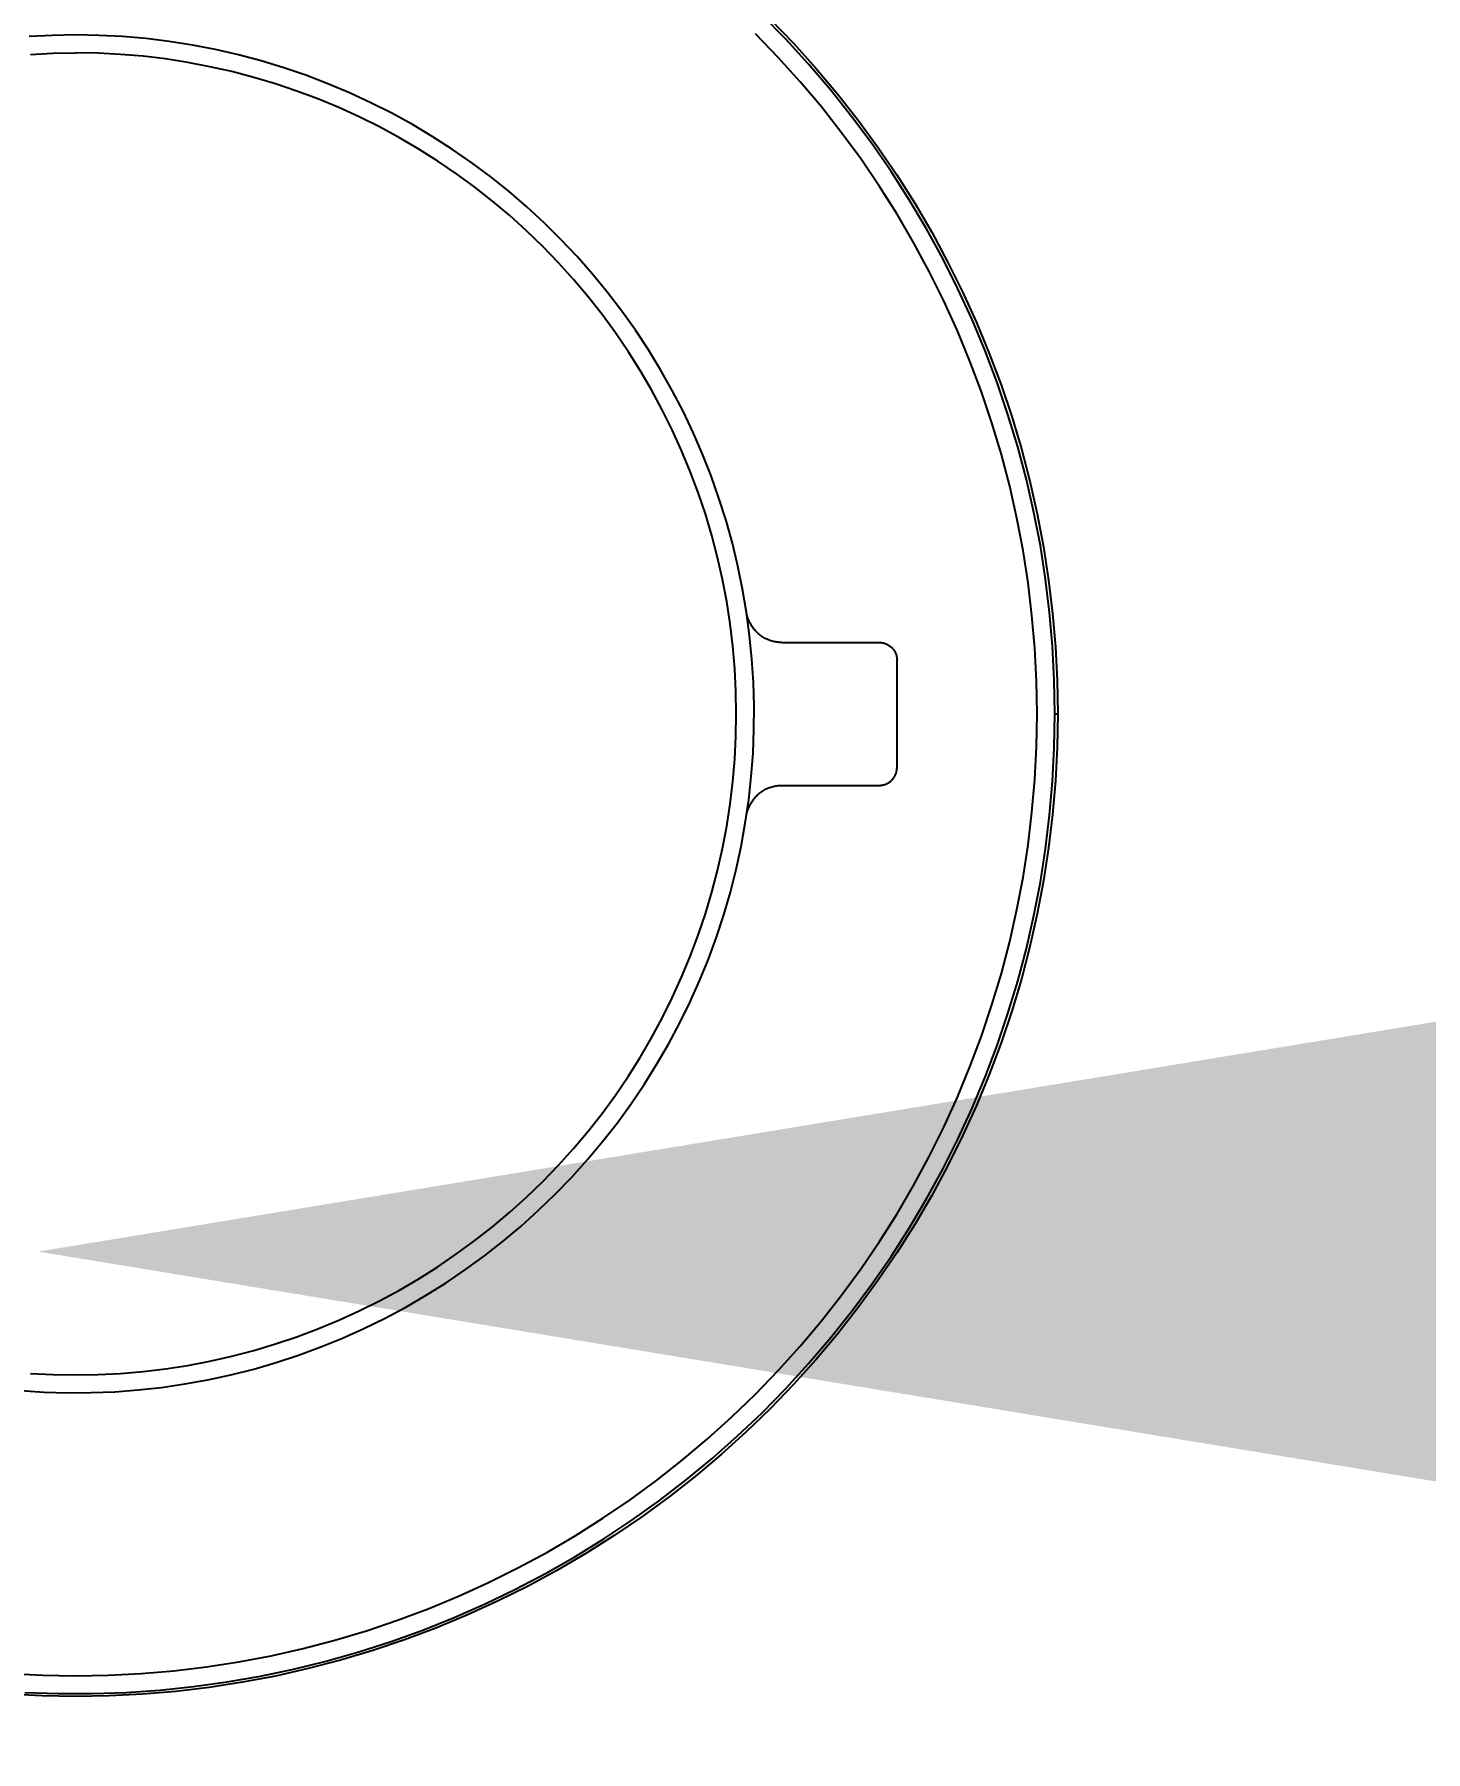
# Model space of a CAD drawing. Header units: metres. Extents: x 198 to 412, y -54 to 17.
# Drawn here: x 259.06871 to 259.10767, y -7.4753 to -7.42724 of the extents above; entities that cross this region are included whole.
import ezdxf
from ezdxf import colors
from ezdxf.entities.mleader import LeaderData, LeaderLine
from ezdxf.math import Vec2, Vec3

# ---------------------------------------------------------------- set-up
doc = ezdxf.new("R2010")
doc.units = ezdxf.units.M
doc.header["$LTSCALE"] = 10
for name, color, linetype in [('01', 1, 'Continuous'), ('A-TEXTOS', 2, 'Continuous'), ('TCOTA', 1, 'Continuous')]:
    doc.layers.add(name, color=color, linetype=linetype)
doc.styles.add('ARIAL', font='arial.ttf')
doc.dimstyles.new('ST-COTA-25', dxfattribs={"dimscale": 0.25, "dimtxt": 0.18, "dimasz": 0.1, "dimexe": 0.18, "dimexo": 0.0625, "dimgap": 0.09, "dimtad": 1, "dimzin": 4, "dimdsep": 46, "dimtxsty": 'ARIAL', "dimblk1": 'COTA_N', "dimblk2": 'COTA_N', "dimsah": 1, "dimcen": 0.09, "dimclrd": 8, "dimclre": 8, "dimclrt": 1, "dimadec": 0, "dimazin": 0, "dimtfac": 1, "dimtix": 1, "dimtmove": 0, "dimatfit": 3, "dimldrblk": 'COTA_N', "dimfxl": 0.18, "dimtolj": 1, "dimtzin": 0, "dimarcsym": 0})

# ---------------------------------------------------------------- blocks, each defined once
blk = doc.blocks.new('juego de ducha california')
for p, q in [((493.375568, 11757.571288, 0), (493.374904, 11757.571963, 0)), ((493.375129, 11757.571854, 0), (493.375782, 11757.571178, 0)), ((493.355035, 11757.571397, 0), (493.354387, 11757.571364, 0)), ((493.355684, 11757.571408, 0), (493.355035, 11757.571397, 0)), ((493.356342, 11757.571397, 0), (493.355684, 11757.571408, 0)), ((493.356999, 11757.571363, 0), (493.356342, 11757.571397, 0)), ((493.357655, 11757.571306, 0), (493.356999, 11757.571363, 0)), ((493.358309, 11757.571226, 0), (493.357655, 11757.571306, 0)), ((493.358959, 11757.571124, 0), (493.358309, 11757.571226, 0)), ((493.375358, 11757.570782, 0), (493.374719, 11757.571443, 0)), ((493.376208, 11757.570591, 0), (493.375568, 11757.571288, 0)), ((493.375782, 11757.571178, 0), (493.376411, 11757.570481, 0)), ((493.354421, 11757.570865, 0), (493.355052, 11757.570897, 0)), ((493.355052, 11757.570897, 0), (493.355684, 11757.570908, 0)), ((493.356315, 11757.570897, 0), (493.355684, 11757.570908, 0)), ((493.356946, 11757.570865, 0), (493.356315, 11757.570897, 0)), ((493.357576, 11757.570811, 0), (493.356946, 11757.570865, 0)), ((493.358203, 11757.570736, 0), (493.357576, 11757.570811, 0)), ((493.358827, 11757.570639, 0), (493.358203, 11757.570736, 0)), ((493.359605, 11757.570999, 0), (493.358959, 11757.571124, 0)), ((493.360247, 11757.570852, 0), (493.359605, 11757.570999, 0)), ((493.360883, 11757.570683, 0), (493.360247, 11757.570852, 0)), ((493.375973, 11757.5701, 0), (493.375358, 11757.570782, 0)), ((493.359448, 11757.570521, 0), (493.358827, 11757.570639, 0)), ((493.360064, 11757.570382, 0), (493.359448, 11757.570521, 0)), ((493.360675, 11757.570222, 0), (493.360064, 11757.570382, 0)), ((493.36128, 11757.570041, 0), (493.360675, 11757.570222, 0)), ((493.361513, 11757.570492, 0), (493.360883, 11757.570683, 0)), ((493.362136, 11757.570279, 0), (493.361513, 11757.570492, 0)), ((493.362751, 11757.570045, 0), (493.362136, 11757.570279, 0)), ((493.376823, 11757.569872, 0), (493.376208, 11757.570591, 0)), ((493.376411, 11757.570481, 0), (493.377016, 11757.569763, 0)), ((493.361879, 11757.56984, 0), (493.36128, 11757.570041, 0)), ((493.36247, 11757.569618, 0), (493.361879, 11757.56984, 0)), ((493.363358, 11757.569789, 0), (493.362751, 11757.570045, 0)), ((493.363956, 11757.569513, 0), (493.363358, 11757.569789, 0)), ((493.376566, 11757.569397, 0), (493.375973, 11757.5701, 0)), ((493.377413, 11757.569131, 0), (493.376823, 11757.569872, 0)), ((493.377016, 11757.569763, 0), (493.377596, 11757.569025, 0)), ((493.363054, 11757.569377, 0), (493.36247, 11757.569618, 0)), ((493.363629, 11757.569115, 0), (493.363054, 11757.569377, 0)), ((493.364543, 11757.569216, 0), (493.363956, 11757.569513, 0)), ((493.377133, 11757.568674, 0), (493.376566, 11757.569397, 0)), ((493.364195, 11757.568834, 0), (493.363629, 11757.569115, 0)), ((493.364751, 11757.568534, 0), (493.364195, 11757.568834, 0)), ((493.36512, 11757.568899, 0), (493.364543, 11757.569216, 0)), ((493.365686, 11757.568562, 0), (493.36512, 11757.568899, 0)), ((493.377977, 11757.568371, 0), (493.377413, 11757.569131, 0)), ((493.377596, 11757.569025, 0), (493.37815, 11757.568267, 0)), ((493.365296, 11757.568215, 0), (493.364751, 11757.568534, 0)), ((493.366239, 11757.568206, 0), (493.365686, 11757.568562, 0)), ((493.377676, 11757.567932, 0), (493.377133, 11757.568674, 0)), ((493.378515, 11757.567592, 0), (493.377977, 11757.568371, 0)), ((493.36583, 11757.567878, 0), (493.365296, 11757.568215, 0)), ((493.366352, 11757.567522, 0), (493.36583, 11757.567878, 0)), ((493.36678, 11757.567831, 0), (493.366239, 11757.568206, 0)), ((493.367308, 11757.567437, 0), (493.36678, 11757.567831, 0)), ((493.378193, 11757.567172, 0), (493.377676, 11757.567932, 0)), ((493.37815, 11757.568267, 0), (493.378679, 11757.567491, 0)), ((493.366862, 11757.567149, 0), (493.366352, 11757.567522, 0)), ((493.367822, 11757.567025, 0), (493.367308, 11757.567437, 0)), ((493.379026, 11757.566795, 0), (493.378515, 11757.567592, 0)), ((493.378679, 11757.567491, 0), (493.37918, 11757.566697, 0)), ((493.367359, 11757.566759, 0), (493.366862, 11757.567149, 0)), ((493.368321, 11757.566596, 0), (493.367822, 11757.567025, 0)), ((493.378684, 11757.566395, 0), (493.378193, 11757.567172, 0)), ((493.367842, 11757.566352, 0), (493.367359, 11757.566759, 0)), ((493.368805, 11757.56615, 0), (493.368321, 11757.566596, 0)), ((493.379148, 11757.565602, 0), (493.378684, 11757.566395, 0)), ((493.379508, 11757.565981, 0), (493.379026, 11757.566795, 0)), ((493.37918, 11757.566697, 0), (493.379654, 11757.565886, 0)), ((493.368311, 11757.565929, 0), (493.367842, 11757.566352, 0)), ((493.368765, 11757.56549, 0), (493.368311, 11757.565929, 0)), ((493.369273, 11757.565687, 0), (493.368805, 11757.56615, 0)), ((493.379963, 11757.565151, 0), (493.379508, 11757.565981, 0)), ((493.369204, 11757.565035, 0), (493.368765, 11757.56549, 0)), ((493.369725, 11757.565208, 0), (493.369273, 11757.565687, 0)), ((493.379585, 11757.564793, 0), (493.379148, 11757.565602, 0)), ((493.379654, 11757.565886, 0), (493.3801, 11757.56506, 0)), ((493.369627, 11757.564566, 0), (493.369204, 11757.565035, 0)), ((493.37016, 11757.564714, 0), (493.369725, 11757.565208, 0)), ((493.380388, 11757.564305, 0), (493.379963, 11757.565151, 0)), ((493.3801, 11757.56506, 0), (493.380518, 11757.564219, 0)), ((493.370034, 11757.564083, 0), (493.369627, 11757.564566, 0)), ((493.370577, 11757.564205, 0), (493.37016, 11757.564714, 0)), ((493.379994, 11757.56397, 0), (493.379585, 11757.564793, 0)), ((493.370425, 11757.563587, 0), (493.370034, 11757.564083, 0)), ((493.370977, 11757.563682, 0), (493.370577, 11757.564205, 0)), ((493.380375, 11757.563133, 0), (493.379994, 11757.56397, 0)), ((493.380784, 11757.563445, 0), (493.380388, 11757.564305, 0)), ((493.380518, 11757.564219, 0), (493.380907, 11757.563364, 0)), ((493.370798, 11757.563077, 0), (493.370425, 11757.563587, 0)), ((493.371359, 11757.563146, 0), (493.370977, 11757.563682, 0)), ((493.371153, 11757.562554, 0), (493.370798, 11757.563077, 0)), ((493.371721, 11757.562596, 0), (493.371359, 11757.563146, 0)), ((493.380726, 11757.562284, 0), (493.380375, 11757.563133, 0)), ((493.38115, 11757.562572, 0), (493.380784, 11757.563445, 0)), ((493.380907, 11757.563364, 0), (493.381266, 11757.562497, 0)), ((493.37149, 11757.56202, 0), (493.371153, 11757.562554, 0)), ((493.372064, 11757.562035, 0), (493.371721, 11757.562596, 0)), ((493.381485, 11757.561687, 0), (493.38115, 11757.562572, 0)), ((493.381049, 11757.561423, 0), (493.380726, 11757.562284, 0)), ((493.381266, 11757.562497, 0), (493.381596, 11757.561617, 0)), ((493.371809, 11757.561475, 0), (493.37149, 11757.56202, 0)), ((493.372388, 11757.561461, 0), (493.372064, 11757.562035, 0)), ((493.38179, 11757.560791, 0), (493.381485, 11757.561687, 0)), ((493.381596, 11757.561617, 0), (493.381895, 11757.560727, 0)), ((493.37211, 11757.560919, 0), (493.371809, 11757.561475, 0)), ((493.372692, 11757.560877, 0), (493.372388, 11757.561461, 0)), ((493.381342, 11757.560552, 0), (493.381049, 11757.561423, 0)), ((493.372391, 11757.560354, 0), (493.37211, 11757.560919, 0)), ((493.372975, 11757.560283, 0), (493.372692, 11757.560877, 0)), ((493.382064, 11757.559885, 0), (493.38179, 11757.560791, 0)), ((493.381895, 11757.560727, 0), (493.382164, 11757.559828, 0)), ((493.372652, 11757.559779, 0), (493.372391, 11757.560354, 0)), ((493.373237, 11757.559679, 0), (493.372975, 11757.560283, 0)), ((493.381605, 11757.559671, 0), (493.381342, 11757.560552, 0)), ((493.372894, 11757.559195, 0), (493.372652, 11757.559779, 0)), ((493.373479, 11757.559067, 0), (493.373237, 11757.559679, 0)), ((493.381838, 11757.558782, 0), (493.381605, 11757.559671, 0)), ((493.382307, 11757.55897, 0), (493.382064, 11757.559885, 0)), ((493.382164, 11757.559828, 0), (493.382402, 11757.558919, 0)), ((493.373115, 11757.558603, 0), (493.372894, 11757.559195, 0)), ((493.373699, 11757.558446, 0), (493.373479, 11757.559067, 0)), ((493.38204, 11757.557885, 0), (493.381838, 11757.558782, 0)), ((493.382517, 11757.558047, 0), (493.382307, 11757.55897, 0)), ((493.382402, 11757.558919, 0), (493.382608, 11757.558003, 0)), ((493.373317, 11757.558005, 0), (493.373115, 11757.558603, 0)), ((493.373897, 11757.557818, 0), (493.373699, 11757.558446, 0)), ((493.373498, 11757.557399, 0), (493.373317, 11757.558005, 0)), ((493.374074, 11757.557184, 0), (493.373897, 11757.557818, 0)), ((493.382212, 11757.556982, 0), (493.38204, 11757.557885, 0)), ((493.382696, 11757.557118, 0), (493.382517, 11757.558047, 0)), ((493.382608, 11757.558003, 0), (493.382784, 11757.557081, 0)), ((493.373658, 11757.556788, 0), (493.373498, 11757.557399, 0)), ((493.373797, 11757.556172, 0), (493.373658, 11757.556788, 0)), ((493.374228, 11757.556544, 0), (493.374074, 11757.557184, 0)), ((493.382353, 11757.556074, 0), (493.382212, 11757.556982, 0)), ((493.382842, 11757.556183, 0), (493.382696, 11757.557118, 0)), ((493.382784, 11757.557081, 0), (493.382928, 11757.556153, 0)), ((493.37436, 11757.555899, 0), (493.374228, 11757.556544, 0)), ((493.373915, 11757.555551, 0), (493.373797, 11757.556172, 0)), ((493.37447, 11757.55525, 0), (493.37436, 11757.555899, 0)), ((493.382462, 11757.555161, 0), (493.382353, 11757.556074, 0)), ((493.382956, 11757.555243, 0), (493.382842, 11757.556183, 0)), ((493.382928, 11757.556153, 0), (493.383039, 11757.55522, 0)), ((493.374011, 11757.554927, 0), (493.373915, 11757.555551, 0)), ((493.374087, 11757.5543, 0), (493.374011, 11757.554927, 0)), ((493.374557, 11757.554598, 0), (493.37447, 11757.55525, 0)), ((493.374483, 11757.555184, 0), (493.374476, 11757.555218, 0)), ((493.374491, 11757.555151, 0), (493.374483, 11757.555184, 0)), ((493.374501, 11757.555117, 0), (493.374491, 11757.555151, 0)), ((493.374511, 11757.555085, 0), (493.374501, 11757.555117, 0)), ((493.374523, 11757.555052, 0), (493.374511, 11757.555085, 0)), ((493.374536, 11757.55502, 0), (493.374523, 11757.555052, 0)), ((493.37455, 11757.554989, 0), (493.374536, 11757.55502, 0)), ((493.374565, 11757.554958, 0), (493.37455, 11757.554989, 0)), ((493.374581, 11757.554927, 0), (493.374565, 11757.554958, 0)), ((493.374598, 11757.554897, 0), (493.374581, 11757.554927, 0)), ((493.374616, 11757.554868, 0), (493.374598, 11757.554897, 0)), ((493.374635, 11757.554839, 0), (493.374616, 11757.554868, 0)), ((493.374655, 11757.554811, 0), (493.374635, 11757.554839, 0)), ((493.382541, 11757.554245, 0), (493.382462, 11757.555161, 0)), ((493.383038, 11757.5543, 0), (493.382956, 11757.555243, 0)), ((493.383039, 11757.55522, 0), (493.38312, 11757.554285, 0)), ((493.374622, 11757.553943, 0), (493.374557, 11757.554598, 0)), ((493.374676, 11757.554784, 0), (493.374655, 11757.554811, 0)), ((493.374698, 11757.554757, 0), (493.374676, 11757.554784, 0)), ((493.374721, 11757.554731, 0), (493.374698, 11757.554757, 0)), ((493.374745, 11757.554706, 0), (493.374721, 11757.554731, 0)), ((493.374769, 11757.554682, 0), (493.374745, 11757.554706, 0)), ((493.374795, 11757.554659, 0), (493.374769, 11757.554682, 0)), ((493.374821, 11757.554637, 0), (493.374795, 11757.554659, 0)), ((493.374848, 11757.554615, 0), (493.374821, 11757.554637, 0)), ((493.374876, 11757.554595, 0), (493.374848, 11757.554615, 0)), ((493.374904, 11757.554575, 0), (493.374876, 11757.554595, 0)), ((493.374933, 11757.554557, 0), (493.374904, 11757.554575, 0)), ((493.374963, 11757.554539, 0), (493.374933, 11757.554557, 0)), ((493.374993, 11757.554522, 0), (493.374963, 11757.554539, 0)), ((493.375024, 11757.554507, 0), (493.374993, 11757.554522, 0)), ((493.375055, 11757.554493, 0), (493.375024, 11757.554507, 0)), ((493.375087, 11757.554479, 0), (493.375055, 11757.554493, 0)), ((493.375119, 11757.554467, 0), (493.375087, 11757.554479, 0)), ((493.375152, 11757.554456, 0), (493.375119, 11757.554467, 0)), ((493.375185, 11757.554446, 0), (493.375152, 11757.554456, 0)), ((493.375218, 11757.554437, 0), (493.375185, 11757.554446, 0)), ((493.375252, 11757.554429, 0), (493.375218, 11757.554437, 0)), ((493.375286, 11757.554423, 0), (493.375252, 11757.554429, 0)), ((493.37532, 11757.554418, 0), (493.375286, 11757.554423, 0)), ((493.375354, 11757.554413, 0), (493.37532, 11757.554418, 0)), ((493.375388, 11757.554411, 0), (493.375354, 11757.554413, 0)), ((493.375423, 11757.554409, 0), (493.375388, 11757.554411, 0)), ((493.375457, 11757.554408, 0), (493.375423, 11757.554409, 0)), ((493.375457, 11757.554408, 0), (493.378184, 11757.554408, 0)), ((493.378184, 11757.554408, 0), (493.378201, 11757.554408, 0)), ((493.378201, 11757.554408, 0), (493.378218, 11757.554407, 0)), ((493.378218, 11757.554407, 0), (493.378235, 11757.554406, 0)), ((493.378235, 11757.554406, 0), (493.378252, 11757.554403, 0)), ((493.378252, 11757.554403, 0), (493.378269, 11757.554401, 0)), ((493.378269, 11757.554401, 0), (493.378285, 11757.554398, 0)), ((493.378285, 11757.554398, 0), (493.378302, 11757.554394, 0)), ((493.378302, 11757.554394, 0), (493.378319, 11757.55439, 0)), ((493.378319, 11757.55439, 0), (493.378335, 11757.554385, 0)), ((493.378335, 11757.554385, 0), (493.378351, 11757.554379, 0)), ((493.378351, 11757.554379, 0), (493.378367, 11757.554373, 0)), ((493.378367, 11757.554373, 0), (493.378383, 11757.554367, 0)), ((493.378383, 11757.554367, 0), (493.378398, 11757.55436, 0)), ((493.378398, 11757.55436, 0), (493.378414, 11757.554352, 0)), ((493.374141, 11757.553671, 0), (493.374087, 11757.5543, 0)), ((493.374663, 11757.553286, 0), (493.374622, 11757.553943, 0)), ((493.378414, 11757.554352, 0), (493.378429, 11757.554344, 0)), ((493.378429, 11757.554344, 0), (493.378443, 11757.554335, 0)), ((493.378443, 11757.554335, 0), (493.378458, 11757.554326, 0)), ((493.378458, 11757.554326, 0), (493.378472, 11757.554317, 0)), ((493.378472, 11757.554317, 0), (493.378486, 11757.554307, 0)), ((493.378486, 11757.554307, 0), (493.378499, 11757.554296, 0)), ((493.378499, 11757.554296, 0), (493.378512, 11757.554285, 0)), ((493.378512, 11757.554285, 0), (493.378525, 11757.554274, 0)), ((493.378525, 11757.554274, 0), (493.378537, 11757.554262, 0)), ((493.378537, 11757.554262, 0), (493.378549, 11757.554249, 0)), ((493.378549, 11757.554249, 0), (493.37856, 11757.554237, 0)), ((493.37856, 11757.554237, 0), (493.378571, 11757.554224, 0)), ((493.378571, 11757.554224, 0), (493.378582, 11757.55421, 0)), ((493.378582, 11757.55421, 0), (493.378592, 11757.554196, 0)), ((493.378592, 11757.554196, 0), (493.378602, 11757.554182, 0)), ((493.378602, 11757.554182, 0), (493.378611, 11757.554168, 0)), ((493.378611, 11757.554168, 0), (493.378619, 11757.554153, 0)), ((493.378619, 11757.554153, 0), (493.378628, 11757.554138, 0)), ((493.378628, 11757.554138, 0), (493.378635, 11757.554123, 0)), ((493.378635, 11757.554123, 0), (493.378642, 11757.554107, 0)), ((493.378642, 11757.554107, 0), (493.378649, 11757.554092, 0)), ((493.378649, 11757.554092, 0), (493.378655, 11757.554076, 0)), ((493.378655, 11757.554076, 0), (493.37866, 11757.554059, 0)), ((493.37866, 11757.554059, 0), (493.378665, 11757.554043, 0)), ((493.378665, 11757.554043, 0), (493.378669, 11757.554027, 0)), ((493.378669, 11757.554027, 0), (493.378673, 11757.55401, 0)), ((493.378673, 11757.55401, 0), (493.378676, 11757.553993, 0)), ((493.378676, 11757.553993, 0), (493.378679, 11757.553976, 0)), ((493.378679, 11757.553976, 0), (493.378681, 11757.553959, 0)), ((493.378681, 11757.553959, 0), (493.378682, 11757.553942, 0)), ((493.378682, 11757.553942, 0), (493.378683, 11757.553925, 0)), ((493.378683, 11757.553925, 0), (493.378684, 11757.553908, 0)), ((493.378684, 11757.550908, 0), (493.378684, 11757.553908, 0)), ((493.382588, 11757.553327, 0), (493.382541, 11757.554245, 0)), ((493.383087, 11757.553355, 0), (493.383038, 11757.5543, 0)), ((493.38312, 11757.554285, 0), (493.383168, 11757.553347, 0)), ((493.374173, 11757.55304, 0), (493.374141, 11757.553671, 0)), ((493.374184, 11757.552408, 0), (493.374173, 11757.55304, 0)), ((493.374682, 11757.552628, 0), (493.374663, 11757.553286, 0)), ((493.382603, 11757.552408, 0), (493.382588, 11757.553327, 0)), ((493.383103, 11757.552408, 0), (493.383087, 11757.553355, 0)), ((493.383168, 11757.553347, 0), (493.383184, 11757.552408, 0)), ((493.374679, 11757.551969, 0), (493.374682, 11757.552628, 0)), ((493.374173, 11757.551777, 0), (493.374184, 11757.552408, 0)), ((493.374652, 11757.551311, 0), (493.374679, 11757.551969, 0)), ((493.382588, 11757.551489, 0), (493.382603, 11757.552408, 0)), ((493.383087, 11757.551462, 0), (493.383103, 11757.552408, 0)), ((493.383103, 11757.552408, 0), (493.383184, 11757.552408, 0)), ((493.383184, 11757.552408, 0), (493.383168, 11757.551469, 0)), ((493.374141, 11757.551146, 0), (493.374173, 11757.551777, 0)), ((493.382541, 11757.550571, 0), (493.382588, 11757.551489, 0)), ((493.374087, 11757.550516, 0), (493.374141, 11757.551146, 0)), ((493.374603, 11757.550655, 0), (493.374652, 11757.551311, 0)), ((493.383038, 11757.550516, 0), (493.383087, 11757.551462, 0)), ((493.383168, 11757.551469, 0), (493.38312, 11757.550531, 0)), ((493.374011, 11757.549889, 0), (493.374087, 11757.550516, 0)), ((493.37453, 11757.550001, 0), (493.374603, 11757.550655, 0)), ((493.378486, 11757.55051, 0), (493.378499, 11757.55052, 0)), ((493.378499, 11757.55052, 0), (493.378512, 11757.550531, 0)), ((493.378512, 11757.550531, 0), (493.378525, 11757.550543, 0)), ((493.378525, 11757.550543, 0), (493.378537, 11757.550555, 0)), ((493.378537, 11757.550555, 0), (493.378549, 11757.550567, 0)), ((493.378549, 11757.550567, 0), (493.37856, 11757.55058, 0)), ((493.37856, 11757.55058, 0), (493.378571, 11757.550593, 0)), ((493.378571, 11757.550593, 0), (493.378582, 11757.550606, 0)), ((493.378582, 11757.550606, 0), (493.378592, 11757.55062, 0)), ((493.378592, 11757.55062, 0), (493.378602, 11757.550634, 0)), ((493.378602, 11757.550634, 0), (493.378611, 11757.550648, 0)), ((493.378611, 11757.550648, 0), (493.378619, 11757.550663, 0)), ((493.378619, 11757.550663, 0), (493.378628, 11757.550678, 0)), ((493.378628, 11757.550678, 0), (493.378635, 11757.550693, 0)), ((493.378635, 11757.550693, 0), (493.378642, 11757.550709, 0)), ((493.378642, 11757.550709, 0), (493.378649, 11757.550725, 0)), ((493.378649, 11757.550725, 0), (493.378655, 11757.550741, 0)), ((493.378655, 11757.550741, 0), (493.37866, 11757.550757, 0)), ((493.37866, 11757.550757, 0), (493.378665, 11757.550773, 0)), ((493.378665, 11757.550773, 0), (493.378669, 11757.55079, 0)), ((493.378669, 11757.55079, 0), (493.378673, 11757.550806, 0)), ((493.378673, 11757.550806, 0), (493.378676, 11757.550823, 0)), ((493.378676, 11757.550823, 0), (493.378679, 11757.55084, 0)), ((493.378679, 11757.55084, 0), (493.378681, 11757.550857, 0)), ((493.378681, 11757.550857, 0), (493.378682, 11757.550874, 0)), ((493.378682, 11757.550874, 0), (493.378683, 11757.550891, 0)), ((493.378683, 11757.550891, 0), (493.378684, 11757.550908, 0)), ((493.382462, 11757.549655, 0), (493.382541, 11757.550571, 0)), ((493.382956, 11757.549573, 0), (493.383038, 11757.550516, 0)), ((493.38312, 11757.550531, 0), (493.383039, 11757.549596, 0)), ((493.374655, 11757.550005, 0), (493.374676, 11757.550033, 0)), ((493.374676, 11757.550033, 0), (493.374698, 11757.550059, 0)), ((493.374698, 11757.550059, 0), (493.374721, 11757.550085, 0)), ((493.374721, 11757.550085, 0), (493.374745, 11757.55011, 0)), ((493.374745, 11757.55011, 0), (493.374769, 11757.550134, 0)), ((493.374769, 11757.550134, 0), (493.374795, 11757.550157, 0)), ((493.374795, 11757.550157, 0), (493.374821, 11757.55018, 0)), ((493.374821, 11757.55018, 0), (493.374848, 11757.550201, 0)), ((493.374848, 11757.550201, 0), (493.374876, 11757.550222, 0)), ((493.374876, 11757.550222, 0), (493.374904, 11757.550241, 0)), ((493.374904, 11757.550241, 0), (493.374933, 11757.55026, 0)), ((493.374933, 11757.55026, 0), (493.374963, 11757.550277, 0)), ((493.374963, 11757.550277, 0), (493.374993, 11757.550294, 0)), ((493.374993, 11757.550294, 0), (493.375024, 11757.550309, 0)), ((493.375024, 11757.550309, 0), (493.375055, 11757.550324, 0)), ((493.375055, 11757.550324, 0), (493.375087, 11757.550337, 0)), ((493.375087, 11757.550337, 0), (493.375119, 11757.550349, 0)), ((493.375119, 11757.550349, 0), (493.375152, 11757.55036, 0)), ((493.375152, 11757.55036, 0), (493.375185, 11757.55037, 0)), ((493.375185, 11757.55037, 0), (493.375218, 11757.550379, 0)), ((493.375218, 11757.550379, 0), (493.375252, 11757.550387, 0)), ((493.375252, 11757.550387, 0), (493.375286, 11757.550393, 0)), ((493.375286, 11757.550393, 0), (493.37532, 11757.550399, 0)), ((493.37532, 11757.550399, 0), (493.375354, 11757.550403, 0)), ((493.375354, 11757.550403, 0), (493.375388, 11757.550406, 0)), ((493.375388, 11757.550406, 0), (493.375423, 11757.550408, 0)), ((493.375423, 11757.550408, 0), (493.375457, 11757.550408, 0)), ((493.375457, 11757.550408, 0), (493.378184, 11757.550408, 0)), ((493.378184, 11757.550408, 0), (493.378201, 11757.550408, 0)), ((493.378201, 11757.550408, 0), (493.378218, 11757.550409, 0)), ((493.378218, 11757.550409, 0), (493.378235, 11757.550411, 0)), ((493.378235, 11757.550411, 0), (493.378252, 11757.550413, 0)), ((493.378252, 11757.550413, 0), (493.378269, 11757.550415, 0)), ((493.378269, 11757.550415, 0), (493.378285, 11757.550419, 0)), ((493.378285, 11757.550419, 0), (493.378302, 11757.550422, 0)), ((493.378302, 11757.550422, 0), (493.378319, 11757.550427, 0)), ((493.378319, 11757.550427, 0), (493.378335, 11757.550432, 0)), ((493.378335, 11757.550432, 0), (493.378351, 11757.550437, 0)), ((493.378351, 11757.550437, 0), (493.378367, 11757.550443, 0)), ((493.378367, 11757.550443, 0), (493.378383, 11757.55045, 0)), ((493.378383, 11757.55045, 0), (493.378398, 11757.550457, 0)), ((493.378398, 11757.550457, 0), (493.378414, 11757.550464, 0)), ((493.378414, 11757.550464, 0), (493.378429, 11757.550472, 0)), ((493.378429, 11757.550472, 0), (493.378443, 11757.550481, 0)), ((493.378443, 11757.550481, 0), (493.378458, 11757.55049, 0)), ((493.378458, 11757.55049, 0), (493.378472, 11757.5505, 0)), ((493.378472, 11757.5505, 0), (493.378486, 11757.55051, 0)), ((493.373915, 11757.549265, 0), (493.374011, 11757.549889, 0)), ((493.374436, 11757.549349, 0), (493.37453, 11757.550001, 0)), ((493.374476, 11757.549599, 0), (493.374483, 11757.549632, 0)), ((493.374483, 11757.549632, 0), (493.374491, 11757.549666, 0)), ((493.374491, 11757.549666, 0), (493.374501, 11757.549699, 0)), ((493.374501, 11757.549699, 0), (493.374511, 11757.549732, 0)), ((493.374511, 11757.549732, 0), (493.374523, 11757.549764, 0)), ((493.374523, 11757.549764, 0), (493.374536, 11757.549796, 0)), ((493.374536, 11757.549796, 0), (493.37455, 11757.549828, 0)), ((493.37455, 11757.549828, 0), (493.374565, 11757.549859, 0)), ((493.374565, 11757.549859, 0), (493.374581, 11757.549889, 0)), ((493.374581, 11757.549889, 0), (493.374598, 11757.549919, 0)), ((493.374598, 11757.549919, 0), (493.374616, 11757.549949, 0)), ((493.374616, 11757.549949, 0), (493.374635, 11757.549977, 0)), ((493.374635, 11757.549977, 0), (493.374655, 11757.550005, 0)), ((493.382353, 11757.548743, 0), (493.382462, 11757.549655, 0)), ((493.382842, 11757.548634, 0), (493.382956, 11757.549573, 0)), ((493.383039, 11757.549596, 0), (493.382928, 11757.548664, 0)), ((493.373797, 11757.548644, 0), (493.373915, 11757.549265, 0)), ((493.374319, 11757.548701, 0), (493.374436, 11757.549349, 0)), ((493.373658, 11757.548028, 0), (493.373797, 11757.548644, 0)), ((493.374179, 11757.548058, 0), (493.374319, 11757.548701, 0)), ((493.382212, 11757.547834, 0), (493.382353, 11757.548743, 0)), ((493.382696, 11757.547699, 0), (493.382842, 11757.548634, 0)), ((493.382928, 11757.548664, 0), (493.382784, 11757.547736, 0)), ((493.373498, 11757.547417, 0), (493.373658, 11757.548028, 0)), ((493.374017, 11757.54742, 0), (493.374179, 11757.548058, 0)), ((493.38204, 11757.546931, 0), (493.382212, 11757.547834, 0)), ((493.382517, 11757.546769, 0), (493.382696, 11757.547699, 0)), ((493.382784, 11757.547736, 0), (493.382608, 11757.546813, 0)), ((493.373317, 11757.546812, 0), (493.373498, 11757.547417, 0)), ((493.373833, 11757.546788, 0), (493.374017, 11757.54742, 0)), ((493.373115, 11757.546213, 0), (493.373317, 11757.546812, 0)), ((493.373628, 11757.546162, 0), (493.373833, 11757.546788, 0)), ((493.381838, 11757.546035, 0), (493.38204, 11757.546931, 0)), ((493.382307, 11757.545846, 0), (493.382517, 11757.546769, 0)), ((493.382608, 11757.546813, 0), (493.382402, 11757.545897, 0)), ((493.372894, 11757.545621, 0), (493.373115, 11757.546213, 0)), ((493.373401, 11757.545545, 0), (493.373628, 11757.546162, 0)), ((493.381605, 11757.545145, 0), (493.381838, 11757.546035, 0)), ((493.382064, 11757.544931, 0), (493.382307, 11757.545846, 0)), ((493.382402, 11757.545897, 0), (493.382164, 11757.544989, 0)), ((493.372652, 11757.545038, 0), (493.372894, 11757.545621, 0)), ((493.373152, 11757.544935, 0), (493.373401, 11757.545545, 0)), ((493.372391, 11757.544463, 0), (493.372652, 11757.545038, 0)), ((493.372883, 11757.544334, 0), (493.373152, 11757.544935, 0)), ((493.381342, 11757.544265, 0), (493.381605, 11757.545145, 0)), ((493.38179, 11757.544025, 0), (493.382064, 11757.544931, 0)), ((493.382164, 11757.544989, 0), (493.381895, 11757.544089, 0)), ((493.37211, 11757.543897, 0), (493.372391, 11757.544463, 0)), ((493.372593, 11757.543743, 0), (493.372883, 11757.544334, 0)), ((493.381049, 11757.543393, 0), (493.381342, 11757.544265, 0)), ((493.371809, 11757.543341, 0), (493.37211, 11757.543897, 0)), ((493.381485, 11757.543129, 0), (493.38179, 11757.544025, 0)), ((493.381895, 11757.544089, 0), (493.381596, 11757.543199, 0)), ((493.37149, 11757.542796, 0), (493.371809, 11757.543341, 0)), ((493.372282, 11757.543163, 0), (493.372593, 11757.543743, 0)), ((493.380726, 11757.542533, 0), (493.381049, 11757.543393, 0)), ((493.371952, 11757.542593, 0), (493.372282, 11757.543163, 0)), ((493.38115, 11757.542244, 0), (493.381485, 11757.543129, 0)), ((493.381596, 11757.543199, 0), (493.381266, 11757.54232, 0)), ((493.371153, 11757.542262, 0), (493.37149, 11757.542796, 0)), ((493.371602, 11757.542035, 0), (493.371952, 11757.542593, 0)), ((493.380375, 11757.541683, 0), (493.380726, 11757.542533, 0)), ((493.370798, 11757.54174, 0), (493.371153, 11757.542262, 0)), ((493.371234, 11757.54149, 0), (493.371602, 11757.542035, 0)), ((493.380784, 11757.541371, 0), (493.38115, 11757.542244, 0)), ((493.381266, 11757.54232, 0), (493.380907, 11757.541452, 0)), ((493.370425, 11757.54123, 0), (493.370798, 11757.54174, 0)), ((493.370846, 11757.540958, 0), (493.371234, 11757.54149, 0)), ((493.379994, 11757.540847, 0), (493.380375, 11757.541683, 0)), ((493.380907, 11757.541452, 0), (493.380518, 11757.540597, 0)), ((493.370034, 11757.540733, 0), (493.370425, 11757.54123, 0)), ((493.37044, 11757.54044, 0), (493.370846, 11757.540958, 0)), ((493.380388, 11757.540511, 0), (493.380784, 11757.541371, 0)), ((493.369627, 11757.54025, 0), (493.370034, 11757.540733, 0)), ((493.370017, 11757.539936, 0), (493.37044, 11757.54044, 0)), ((493.379585, 11757.540023, 0), (493.379994, 11757.540847, 0)), ((493.379963, 11757.539666, 0), (493.380388, 11757.540511, 0)), ((493.380518, 11757.540597, 0), (493.3801, 11757.539756, 0)), ((493.369204, 11757.539781, 0), (493.369627, 11757.54025, 0)), ((493.379148, 11757.539215, 0), (493.379585, 11757.540023, 0)), ((493.368765, 11757.539327, 0), (493.369204, 11757.539781, 0)), ((493.369576, 11757.539447, 0), (493.370017, 11757.539936, 0)), ((493.379508, 11757.538835, 0), (493.379963, 11757.539666, 0)), ((493.3801, 11757.539756, 0), (493.379654, 11757.53893, 0)), ((493.368311, 11757.538888, 0), (493.368765, 11757.539327, 0)), ((493.369119, 11757.538973, 0), (493.369576, 11757.539447, 0)), ((493.378684, 11757.538421, 0), (493.379148, 11757.539215, 0)), ((493.367842, 11757.538464, 0), (493.368311, 11757.538888, 0)), ((493.368156, 11757.538075, 0), (493.368645, 11757.538516, 0)), ((493.368645, 11757.538516, 0), (493.369119, 11757.538973, 0)), ((493.379026, 11757.538021, 0), (493.379508, 11757.538835, 0)), ((493.379654, 11757.53893, 0), (493.37918, 11757.53812, 0)), ((493.366862, 11757.537667, 0), (493.367359, 11757.538057, 0)), ((493.367359, 11757.538057, 0), (493.367842, 11757.538464, 0)), ((493.367652, 11757.537652, 0), (493.368156, 11757.538075, 0)), ((493.378193, 11757.537644, 0), (493.378684, 11757.538421, 0)), ((493.378515, 11757.537224, 0), (493.379026, 11757.538021, 0)), ((493.37918, 11757.53812, 0), (493.378679, 11757.537326, 0)), ((493.366352, 11757.537294, 0), (493.366862, 11757.537667, 0)), ((493.367134, 11757.537246, 0), (493.367652, 11757.537652, 0)), ((493.377676, 11757.536884, 0), (493.378193, 11757.537644, 0)), ((493.36583, 11757.536939, 0), (493.366352, 11757.537294, 0)), ((493.366602, 11757.536858, 0), (493.367134, 11757.537246, 0)), ((493.377977, 11757.536445, 0), (493.378515, 11757.537224, 0)), ((493.378679, 11757.537326, 0), (493.37815, 11757.536549, 0)), ((493.364751, 11757.536282, 0), (493.365296, 11757.536601, 0)), ((493.365296, 11757.536601, 0), (493.36583, 11757.536939, 0)), ((493.366056, 11757.536489, 0), (493.366602, 11757.536858, 0)), ((493.377133, 11757.536142, 0), (493.377676, 11757.536884, 0)), ((493.364195, 11757.535982, 0), (493.364751, 11757.536282, 0)), ((493.364929, 11757.535809, 0), (493.365499, 11757.53614, 0)), ((493.365499, 11757.53614, 0), (493.366056, 11757.536489, 0)), ((493.376566, 11757.535419, 0), (493.377133, 11757.536142, 0)), ((493.377413, 11757.535685, 0), (493.377977, 11757.536445, 0)), ((493.37815, 11757.536549, 0), (493.377596, 11757.535792, 0)), ((493.363054, 11757.53544, 0), (493.363629, 11757.535701, 0)), ((493.363629, 11757.535701, 0), (493.364195, 11757.535982, 0)), ((493.364349, 11757.535499, 0), (493.364929, 11757.535809, 0)), ((493.376823, 11757.534945, 0), (493.377413, 11757.535685, 0)), ((493.377596, 11757.535792, 0), (493.377016, 11757.535053, 0)), ((493.361879, 11757.534976, 0), (493.36247, 11757.535198, 0)), ((493.36247, 11757.535198, 0), (493.363054, 11757.53544, 0)), ((493.363157, 11757.53494, 0), (493.363758, 11757.535209, 0)), ((493.363758, 11757.535209, 0), (493.364349, 11757.535499, 0)), ((493.375973, 11757.534716, 0), (493.376566, 11757.535419, 0)), ((493.360675, 11757.534594, 0), (493.36128, 11757.534775, 0)), ((493.36128, 11757.534775, 0), (493.361879, 11757.534976, 0)), ((493.361929, 11757.534464, 0), (493.362547, 11757.534691, 0)), ((493.362547, 11757.534691, 0), (493.363157, 11757.53494, 0)), ((493.375358, 11757.534034, 0), (493.375973, 11757.534716, 0)), ((493.376208, 11757.534226, 0), (493.376823, 11757.534945, 0)), ((493.377016, 11757.535053, 0), (493.376411, 11757.534335, 0)), ((493.358203, 11757.53408, 0), (493.358827, 11757.534177, 0)), ((493.358827, 11757.534177, 0), (493.359448, 11757.534295, 0)), ((493.359448, 11757.534295, 0), (493.360064, 11757.534434, 0)), ((493.360064, 11757.534434, 0), (493.360675, 11757.534594, 0)), ((493.360672, 11757.534075, 0), (493.361304, 11757.534258, 0)), ((493.361304, 11757.534258, 0), (493.361929, 11757.534464, 0)), ((493.375568, 11757.533528, 0), (493.376208, 11757.534226, 0)), ((493.376411, 11757.534335, 0), (493.375782, 11757.533638, 0)), ((493.354421, 11757.533951, 0), (493.355052, 11757.533919, 0)), ((493.355052, 11757.533919, 0), (493.355684, 11757.533908, 0)), ((493.355684, 11757.533908, 0), (493.356315, 11757.533919, 0)), ((493.356315, 11757.533919, 0), (493.356946, 11757.533951, 0)), ((493.356946, 11757.533951, 0), (493.357576, 11757.534005, 0)), ((493.357576, 11757.534005, 0), (493.358203, 11757.53408, 0)), ((493.358743, 11757.533656, 0), (493.35939, 11757.533773, 0)), ((493.35939, 11757.533773, 0), (493.360034, 11757.533913, 0)), ((493.360034, 11757.533913, 0), (493.360672, 11757.534075, 0)), ((493.374719, 11757.533373, 0), (493.375358, 11757.534034, 0)), ((493.354149, 11757.53347, 0), (493.354806, 11757.533428, 0)), ((493.354806, 11757.533428, 0), (493.355464, 11757.533409, 0)), ((493.355464, 11757.533409, 0), (493.356122, 11757.533413, 0)), ((493.356122, 11757.533413, 0), (493.35678, 11757.53344, 0)), ((493.35678, 11757.53344, 0), (493.357437, 11757.533489, 0)), ((493.357437, 11757.533489, 0), (493.358091, 11757.533561, 0)), ((493.358091, 11757.533561, 0), (493.358743, 11757.533656, 0)), ((493.374058, 11757.532734, 0), (493.374719, 11757.533373, 0)), ((493.374904, 11757.532853, 0), (493.375568, 11757.533528, 0)), ((493.375782, 11757.533638, 0), (493.375129, 11757.532963, 0)), ((493.373375, 11757.532118, 0), (493.374058, 11757.532734, 0)), ((493.374218, 11757.532201, 0), (493.374904, 11757.532853, 0)), ((493.375129, 11757.532963, 0), (493.374454, 11757.53231, 0)), ((493.374454, 11757.53231, 0), (493.373757, 11757.531681, 0)), ((493.372672, 11757.531526, 0), (493.373375, 11757.532118, 0)), ((493.373509, 11757.531573, 0), (493.374218, 11757.532201, 0)), ((493.371949, 11757.530958, 0), (493.372672, 11757.531526, 0)), ((493.37278, 11757.530971, 0), (493.373509, 11757.531573, 0)), ((493.373757, 11757.531681, 0), (493.373039, 11757.531076, 0)), ((493.371208, 11757.530416, 0), (493.371949, 11757.530958, 0)), ((493.372029, 11757.530393, 0), (493.37278, 11757.530971, 0)), ((493.373039, 11757.531076, 0), (493.3723, 11757.530496, 0)), ((493.370448, 11757.529898, 0), (493.371208, 11757.530416, 0)), ((493.37126, 11757.529842, 0), (493.372029, 11757.530393, 0)), ((493.3723, 11757.530496, 0), (493.371542, 11757.529941, 0)), ((493.369671, 11757.529407, 0), (493.370448, 11757.529898, 0)), ((493.371542, 11757.529941, 0), (493.370766, 11757.529413, 0)), ((493.368877, 11757.528943, 0), (493.369671, 11757.529407, 0)), ((493.370766, 11757.529413, 0), (493.369972, 11757.528912, 0)), ((493.370472, 11757.529318, 0), (493.37126, 11757.529842, 0)), ((493.368068, 11757.528507, 0), (493.368877, 11757.528943, 0)), ((493.369972, 11757.528912, 0), (493.369162, 11757.528437, 0)), ((493.369666, 11757.528821, 0), (493.370472, 11757.529318, 0)), ((493.367245, 11757.528098, 0), (493.368068, 11757.528507, 0)), ((493.369162, 11757.528437, 0), (493.368335, 11757.527991, 0)), ((493.368843, 11757.528353, 0), (493.369666, 11757.528821, 0)), ((493.366408, 11757.527717, 0), (493.367245, 11757.528098, 0)), ((493.368335, 11757.527991, 0), (493.367494, 11757.527574, 0)), ((493.368005, 11757.527913, 0), (493.368843, 11757.528353, 0)), ((493.365559, 11757.527365, 0), (493.366408, 11757.527717, 0)), ((493.366286, 11757.527121, 0), (493.367152, 11757.527502, 0)), ((493.367494, 11757.527574, 0), (493.36664, 11757.527185, 0)), ((493.367152, 11757.527502, 0), (493.368005, 11757.527913, 0)), ((493.363827, 11757.52675, 0), (493.364698, 11757.527043, 0)), ((493.364698, 11757.527043, 0), (493.365559, 11757.527365, 0)), ((493.365407, 11757.52677, 0), (493.366286, 11757.527121, 0)), ((493.36664, 11757.527185, 0), (493.365772, 11757.526825, 0)), ((493.362057, 11757.526254, 0), (493.362946, 11757.526487, 0)), ((493.362946, 11757.526487, 0), (493.363827, 11757.52675, 0)), ((493.364893, 11757.526496, 0), (493.364003, 11757.526197, 0)), ((493.364516, 11757.52645, 0), (493.365407, 11757.52677, 0)), ((493.365772, 11757.526825, 0), (493.364893, 11757.526496, 0)), ((493.360258, 11757.52588, 0), (493.361161, 11757.526051, 0)), ((493.361161, 11757.526051, 0), (493.362057, 11757.526254, 0)), ((493.362704, 11757.525902, 0), (493.363615, 11757.526161, 0)), ((493.364003, 11757.526197, 0), (493.363103, 11757.525928, 0)), ((493.363615, 11757.526161, 0), (493.364516, 11757.52645, 0)), ((493.353847, 11757.525551, 0), (493.354765, 11757.525504, 0)), ((493.356603, 11757.525504, 0), (493.357521, 11757.525551, 0)), ((493.357521, 11757.525551, 0), (493.358437, 11757.52563, 0)), ((493.358437, 11757.52563, 0), (493.359349, 11757.525739, 0)), ((493.359349, 11757.525739, 0), (493.360258, 11757.52588, 0)), ((493.360859, 11757.525481, 0), (493.361785, 11757.525676, 0)), ((493.362195, 11757.52569, 0), (493.361279, 11757.525483, 0)), ((493.361785, 11757.525676, 0), (493.362704, 11757.525902, 0)), ((493.363103, 11757.525928, 0), (493.362195, 11757.52569, 0)), ((493.354765, 11757.525504, 0), (493.355684, 11757.525488, 0)), ((493.355684, 11757.525488, 0), (493.356603, 11757.525504, 0)), ((493.357103, 11757.525025, 0), (493.358047, 11757.525091, 0)), ((493.358496, 11757.525052, 0), (493.35756, 11757.524972, 0)), ((493.358047, 11757.525091, 0), (493.358989, 11757.525188, 0)), ((493.359428, 11757.525164, 0), (493.358496, 11757.525052, 0)), ((493.358989, 11757.525188, 0), (493.359926, 11757.525319, 0)), ((493.360356, 11757.525308, 0), (493.359428, 11757.525164, 0)), ((493.359926, 11757.525319, 0), (493.360859, 11757.525481, 0)), ((493.361279, 11757.525483, 0), (493.360356, 11757.525308, 0)), ((493.354745, 11757.524924, 0), (493.353807, 11757.524972, 0)), ((493.354264, 11757.525025, 0), (493.35521, 11757.524993, 0)), ((493.355684, 11757.524908, 0), (493.354745, 11757.524924, 0)), ((493.35521, 11757.524993, 0), (493.356157, 11757.524993, 0)), ((493.356623, 11757.524924, 0), (493.355684, 11757.524908, 0)), ((493.356157, 11757.524993, 0), (493.357103, 11757.525025, 0)), ((493.35756, 11757.524972, 0), (493.356623, 11757.524924, 0))]:
    blk.add_line(p, q)
blk = doc.blocks.new('COTA_N')
for p, q in [((0, 0.5), (0, -0.5)), ((-1, 0), (0, 0))]:
    blk.add_line(p, q)
at = {"color": 3, "const_width": 0.065}
blk.add_lwpolyline([(0.1414, 0.1414), (0.2828, 0.2828), (0, 0), (-0.1414, -0.1414), (-0.2828, -0.2828)], dxfattribs=at)
blk = doc.blocks.new('*D331')
at = {"layer": 'Defpoints', "color": 0, "transparency": 16777216}
for p in [(258.954187, -6.396585), (259.271898, -6.396585), (258.986366, -8.446259)]:
    blk.add_point(p, dxfattribs=at)
at = {"layer": 'TCOTA', "color": 8, "lineweight": -2, "transparency": 16777216}
for p, q in [((258.969812, -6.396585), (259.316898, -6.396585)), ((259.271898, -8.421259), (259.271898, -6.421585)), ((259.001991, -8.446259), (259.316898, -8.446259))]:
    blk.add_line(p, q, dxfattribs=at)
at = {"layer": 'TCOTA', "color": 8, "lineweight": -2, "transparency": 16777216, "xscale": 0.025, "yscale": 0.025, "zscale": 0.025}
for p, rotation in [((259.271898, -6.396585), 90), ((259.271898, -8.446259), 270)]:
    blk.add_blockref('COTA_N', p, dxfattribs=dict(at, rotation=rotation))
at = {"layer": 'TCOTA', "color": 2, "transparency": 16777216, "insert": (259.226422, -7.421422), "char_height": 0.045, "attachment_point": 5, "rotation": 90, "style": 'ARIAL'}
blk.add_mtext('\\A1;2.05', dxfattribs=at)
blk = doc.blocks.new('*D321')
at = {"layer": 'Defpoints', "color": 0, "transparency": 16777216}
for p in [(259.092866, -7.446259), (259.092866, -7.746979), (259.149374, -7.746979)]:
    blk.add_point(p, dxfattribs=at)
at = {"layer": 'TCOTA', "color": 8, "lineweight": -2, "transparency": 16777216}
for p, q in [((259.108491, -7.446259), (259.194374, -7.446259)), ((259.149374, -7.471259), (259.149374, -7.721979)), ((259.108491, -7.746979), (259.194374, -7.746979))]:
    blk.add_line(p, q, dxfattribs=at)
at = {"layer": 'TCOTA', "color": 8, "lineweight": -2, "transparency": 16777216, "xscale": 0.025, "yscale": 0.025, "zscale": 0.025}
for p, rotation in [((259.149374, -7.446259), 90), ((259.149374, -7.746979), 270)]:
    blk.add_blockref('COTA_N', p, dxfattribs=dict(at, rotation=rotation))
at = {"layer": 'TCOTA', "color": 1, "transparency": 16777216, "insert": (259.103882, -7.596619), "char_height": 0.045, "attachment_point": 5, "rotation": 90, "style": 'ARIAL'}
blk.add_mtext('\\A1;.30', dxfattribs=at)
blk = doc.blocks.new('*D242')
at = {"layer": 'Defpoints', "color": 0, "transparency": 16777216}
for p in [(259.143355, -6.396585), (259.143355, -7.446259), (259.149374, -7.446259)]:
    blk.add_point(p, dxfattribs=at)
at = {"layer": 'TCOTA', "color": 8, "lineweight": -2, "transparency": 16777216}
for p, q in [((259.15898, -6.396585), (259.194374, -6.396585)), ((259.149374, -6.421585), (259.149374, -7.421259)), ((259.15898, -7.446259), (259.194374, -7.446259))]:
    blk.add_line(p, q, dxfattribs=at)
at = {"layer": 'TCOTA', "color": 8, "lineweight": -2, "transparency": 16777216, "xscale": 0.025, "yscale": 0.025, "zscale": 0.025}
for p, rotation in [((259.149374, -6.396585), 90), ((259.149374, -7.446259), 270)]:
    blk.add_blockref('COTA_N', p, dxfattribs=dict(at, rotation=rotation))
at = {"layer": 'TCOTA', "color": 1, "transparency": 16777216, "insert": (259.103898, -6.921422), "char_height": 0.045, "attachment_point": 5, "rotation": 90, "style": 'ARIAL'}
blk.add_mtext('\\A1;1.05', dxfattribs=at)

msp = doc.modelspace()

# ---------------------------------------------------------------- block references
at = {"layer": '01'}
msp.add_blockref('juego de ducha california', (-234.285818, -11764.998667, 0), dxfattribs=at)

# ---------------------------------------------------------------- dimensions: what is measured, and where the dimension line sits
at = {"layer": 'TCOTA'}
dim = msp.add_linear_dim(base=(259.271898, -6.396585), p1=(258.986366, -8.446259), p2=(258.954187, -6.396585), angle=90, dimstyle='ST-COTA-25', override={"dimclrt": 2}, dxfattribs=at)
dim.commit()
dim.dimension.update_dxf_attribs({"geometry": '*D331', "text_midpoint": (259.226422, -7.421422)})
for base, p1, p2, picture, middle in [((259.149374, -7.446259), (259.143355, -6.396585), (259.143355, -7.446259), '*D242', (259.103898, -6.921422)), ((259.149374, -7.746979), (259.092866, -7.446259), (259.092866, -7.746979), '*D321', (259.103882, -7.596619))]:
    dim = msp.add_linear_dim(base=base, p1=p1, p2=p2, angle=90, dimstyle='ST-COTA-25', dxfattribs=at)
    dim.commit()
    dim.dimension.update_dxf_attribs({"geometry": picture, "text_midpoint": middle})

# ---------------------------------------------------------------- leaders
at = {"layer": 'A-TEXTOS'}
ml = msp.add_multileader_mtext('Standard', dxfattribs=at)
ml.set_content('4', color=256, style='ARIAL')
ml.set_leader_properties(color=1)
ml.build(insert=Vec2(0, 0))
ml.multileader.update_dxf_attribs({"has_text_frame": 1, "arrow_head_size": 0.08, "scale": 0.02})
ctx = ml.context
ctx.base_point, ctx.scale, ctx.char_height, ctx.arrow_head_size, ctx.landing_gap_size, ctx.plane_origin = Vec3(261.962956, -7.461306), 0.02, 0.08, 0.08, 0.04, Vec3(259.997935, -7.461306)
notes = []
notes.append((ctx, [(0, (1, 1, 0), (261.802956, -7.461306), (1, 0), 0.16, [(0, [(259.068821, -7.461306)], 0, [])])]))
ctx.mtext.insert, ctx.mtext.flow_direction = Vec3(262.002956, -7.421306), 5
for ctx, leaders in notes:
    for number, flags, end, landing, length, lines in leaders:
        leader = LeaderData()
        leader.index, (leader.has_last_leader_line, leader.has_dogleg_vector, leader.attachment_direction) = number, flags
        leader.last_leader_point, leader.dogleg_vector, leader.dogleg_length = Vec3(end), Vec3(landing), length
        for number, points, colour, breaks in lines:
            line = LeaderLine()
            line.index, line.vertices, line.color, line.breaks = number, Vec3.list(points), colors.encode_raw_color(colour), breaks
            leader.lines.append(line)
        ctx.leaders.append(leader)

doc.saveas('drawing.dxf')
